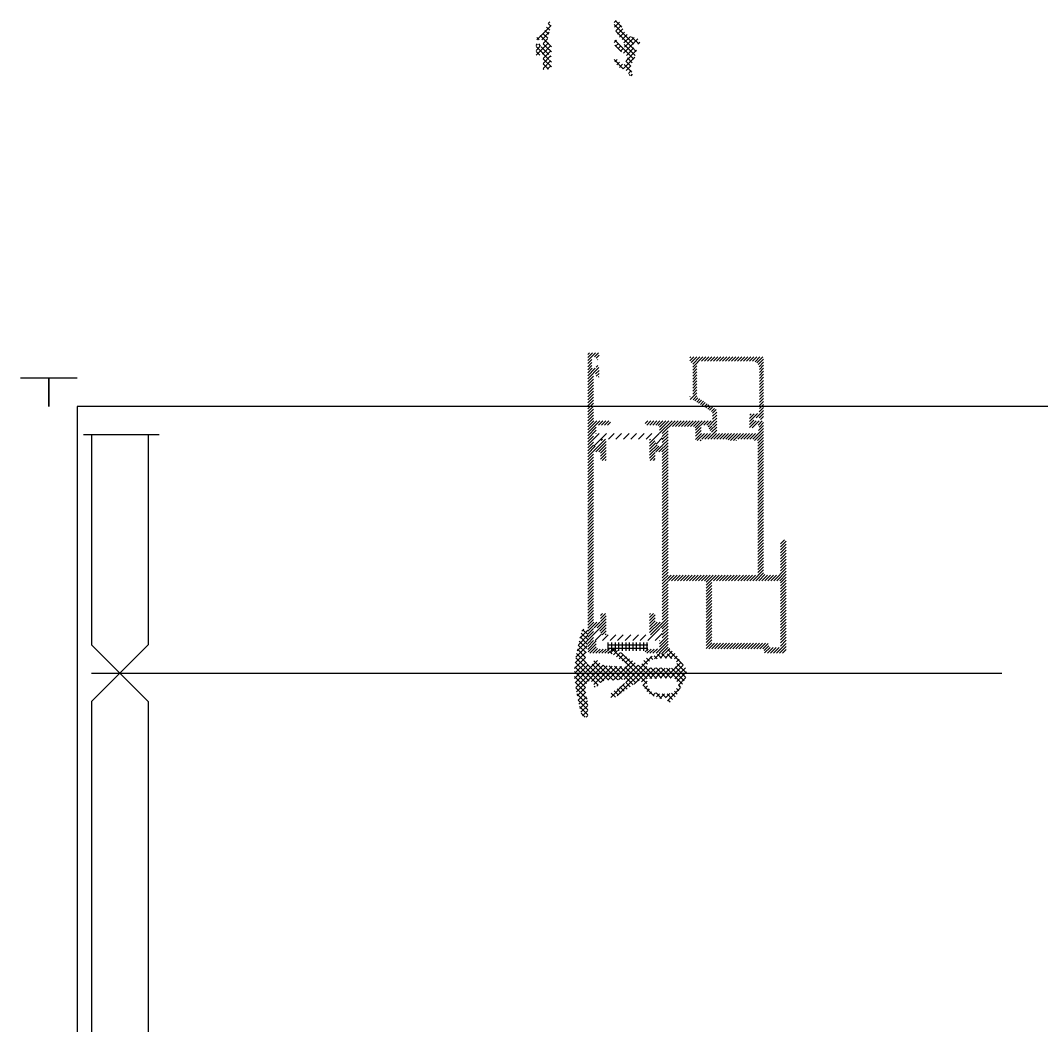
# Model space of a CAD drawing. Extents: x -0.04 to 2.29, y -0.5 to 2.03.
# Drawn here: x 0.83 to 1.19, y 0.9597 to 1.3142 of the extents above; entities that cross this region are included whole.
import ezdxf

# ---------------------------------------------------------------- set-up
doc = ezdxf.new("R2010")
doc.units = 0
doc.header["$LTSCALE"] = 0.1
for name, pattern in [('AUSGEZOGEN', [0]), ('USM-STRICHPUNKT', [0]), ('USM-STRPUKLEIN', [0])]:
    doc.linetypes.add(name, pattern=pattern)
doc.layers.get('0').update_dxf_attribs({"linetype": 'AUSGEZOGEN'})
for name, color, linetype in [('AUSSEN35', 2, 'AUSGEZOGEN'), ('AUSSEN50', 1, 'AUSGEZOGEN'), ('SCHRAFF', 4, 'AUSGEZOGEN'), ('USM-SP35', 2, 'USM-STRICHPUNKT'), ('USM-SPKLEIN25', 3, 'USM-STRPUKLEIN')]:
    doc.layers.add(name, color=color, linetype=linetype)

# ---------------------------------------------------------------- blocks, each defined once
blk = doc.blocks.new('*X')
at = {"color": 0}
for p, q in [((0.462, 0.7505), (0.4655, 0.754)), ((0.462, 0.75156), (0.46444, 0.754)), ((0.462, 0.75262), (0.46338, 0.754)), ((0.46456, 0.752), (0.46656, 0.754)), ((0.46562, 0.752), (0.46762, 0.754)), ((0.46668, 0.752), (0.46868, 0.754)), ((0.46774, 0.752), (0.46974, 0.754)), ((0.4688, 0.752), (0.4708, 0.754)), ((0.46986, 0.752), (0.47186, 0.754)), ((0.47093, 0.752), (0.47293, 0.754)), ((0.47199, 0.752), (0.47399, 0.754)), ((0.47305, 0.752), (0.47505, 0.754)), ((0.47411, 0.752), (0.47611, 0.754)), ((0.47517, 0.752), (0.47717, 0.754)), ((0.47623, 0.752), (0.47823, 0.754)), ((0.47729, 0.752), (0.47929, 0.754)), ((0.47835, 0.752), (0.48035, 0.754)), ((0.47941, 0.752), (0.48141, 0.754)), ((0.48047, 0.752), (0.48247, 0.754)), ((0.48153, 0.752), (0.48353, 0.754)), ((0.48259, 0.752), (0.48459, 0.754)), ((0.48365, 0.752), (0.48565, 0.754)), ((0.48471, 0.752), (0.48671, 0.754)), ((0.48577, 0.752), (0.48777, 0.754)), ((0.48683, 0.752), (0.48883, 0.754)), ((0.4876, 0.74958), (0.49202, 0.754)), ((0.4876, 0.75064), (0.49096, 0.754)), ((0.4876, 0.7517), (0.4899, 0.754)), ((0.49108, 0.752), (0.49308, 0.754)), ((0.49214, 0.752), (0.49414, 0.754)), ((0.4932, 0.752), (0.4952, 0.754)), ((0.49426, 0.752), (0.49626, 0.754)), ((0.49532, 0.752), (0.49732, 0.754)), ((0.49638, 0.752), (0.49838, 0.754)), ((0.49744, 0.752), (0.49944, 0.754)), ((0.4985, 0.752), (0.5005, 0.754)), ((0.49956, 0.752), (0.50148, 0.75392)), ((0.50062, 0.752), (0.50197, 0.75334)), ((0.462, 0.74944), (0.464, 0.75144)), ((0.462, 0.74838), (0.464, 0.75038)), ((0.462, 0.74732), (0.464, 0.74932)), ((0.4876, 0.74852), (0.4896, 0.75052)), ((0.4876, 0.74746), (0.4896, 0.74946)), ((0.46211, 0.74637), (0.464, 0.74826)), ((0.46296, 0.74616), (0.46461, 0.74781)), ((0.4636, 0.74574), (0.46546, 0.7476)), ((0.4636, 0.74467), (0.4656, 0.74667)), ((0.4636, 0.74361), (0.4656, 0.74561)), ((0.4876, 0.7464), (0.4896, 0.7484)), ((0.4876, 0.74534), (0.4896, 0.74734)), ((0.4876, 0.74428), (0.48977, 0.74645)), ((0.4876, 0.74322), (0.4904, 0.74602)), ((0.4876, 0.74216), (0.49144, 0.746)), ((0.4905, 0.744), (0.4925, 0.746)), ((0.49156, 0.744), (0.49356, 0.746)), ((0.49262, 0.744), (0.49462, 0.746)), ((0.49368, 0.744), (0.49568, 0.746)), ((0.49474, 0.744), (0.49674, 0.746)), ((0.49581, 0.744), (0.49781, 0.746)), ((0.49687, 0.744), (0.49887, 0.746)), ((0.49793, 0.744), (0.49993, 0.746)), ((0.49899, 0.744), (0.50099, 0.746)), ((0.50005, 0.744), (0.50205, 0.746)), ((0.50111, 0.744), (0.50311, 0.746)), ((0.50217, 0.744), (0.50417, 0.746)), ((0.50323, 0.744), (0.50523, 0.746)), ((0.50429, 0.744), (0.50629, 0.746)), ((0.50535, 0.744), (0.50735, 0.746)), ((0.50641, 0.744), (0.50841, 0.746)), ((0.50747, 0.744), (0.50947, 0.746)), ((0.50853, 0.744), (0.51053, 0.746)), ((0.50959, 0.744), (0.51159, 0.746)), ((0.51065, 0.744), (0.51265, 0.746)), ((0.51172, 0.744), (0.51372, 0.746)), ((0.51278, 0.744), (0.51478, 0.746)), ((0.51384, 0.744), (0.51584, 0.746)), ((0.5149, 0.744), (0.5169, 0.746)), ((0.51596, 0.744), (0.51796, 0.746)), ((0.51702, 0.744), (0.51902, 0.746)), ((0.51808, 0.744), (0.52008, 0.746)), ((0.51914, 0.744), (0.52114, 0.746)), ((0.5202, 0.744), (0.5222, 0.746)), ((0.52126, 0.744), (0.52326, 0.746)), ((0.52232, 0.744), (0.52432, 0.746)), ((0.52338, 0.744), (0.52538, 0.746)), ((0.52444, 0.744), (0.52644, 0.746)), ((0.5255, 0.744), (0.5275, 0.746)), ((0.52656, 0.744), (0.52856, 0.746)), ((0.52763, 0.744), (0.52963, 0.746)), ((0.52869, 0.744), (0.53069, 0.746)), ((0.52975, 0.744), (0.53175, 0.746)), ((0.53081, 0.744), (0.53281, 0.746)), ((0.53187, 0.744), (0.53387, 0.746)), ((0.53293, 0.744), (0.53493, 0.746)), ((0.53399, 0.744), (0.53599, 0.746)), ((0.53505, 0.744), (0.53705, 0.746)), ((0.53611, 0.744), (0.53811, 0.746)), ((0.537, 0.74383), (0.53917, 0.746)), ((0.537, 0.74277), (0.54023, 0.746)), ((0.5375, 0.74221), (0.54129, 0.746)), ((0.54052, 0.74417), (0.54235, 0.746)), ((0.5418, 0.74438), (0.54341, 0.746)), ((0.5425, 0.74403), (0.544, 0.74553)), ((0.5445, 0.74496), (0.54554, 0.746)), ((0.545, 0.74334), (0.54766, 0.746)), ((0.545, 0.7444), (0.5466, 0.746)), ((0.54716, 0.74444), (0.54872, 0.746)), ((0.54828, 0.7445), (0.54978, 0.746)), ((0.54934, 0.7445), (0.55084, 0.746)), ((0.5504, 0.7445), (0.5519, 0.746)), ((0.55146, 0.7445), (0.55296, 0.746)), ((0.55252, 0.7445), (0.55402, 0.746)), ((0.55358, 0.7445), (0.55508, 0.746)), ((0.55464, 0.7445), (0.55614, 0.746)), ((0.5557, 0.7445), (0.5572, 0.746)), ((0.55676, 0.7445), (0.55826, 0.746)), ((0.55782, 0.7445), (0.55932, 0.746)), ((0.55888, 0.7445), (0.56038, 0.746)), ((0.55995, 0.7445), (0.56145, 0.746)), ((0.56101, 0.7445), (0.56251, 0.746)), ((0.56207, 0.7445), (0.56357, 0.746)), ((0.56306, 0.74444), (0.56463, 0.746)), ((0.56381, 0.74413), (0.56569, 0.746)), ((0.56439, 0.74364), (0.5665, 0.74575)), ((0.4636, 0.74255), (0.4656, 0.74455)), ((0.4636, 0.74149), (0.4656, 0.74349)), ((0.4636, 0.74043), (0.4656, 0.74243)), ((0.4876, 0.7411), (0.4896, 0.7431)), ((0.4876, 0.74004), (0.4896, 0.74204)), ((0.5375, 0.74115), (0.5395, 0.74315)), ((0.5375, 0.74009), (0.5395, 0.74209)), ((0.5415, 0.74196), (0.5425, 0.74296)), ((0.5416, 0.741), (0.5431, 0.7425)), ((0.5425, 0.74296), (0.544, 0.74446)), ((0.54266, 0.741), (0.54416, 0.7425)), ((0.5431, 0.7425), (0.544, 0.7434)), ((0.54372, 0.741), (0.54656, 0.74384)), ((0.54478, 0.741), (0.5465, 0.74272)), ((0.5648, 0.74299), (0.5665, 0.74469)), ((0.565, 0.74213), (0.5665, 0.74363)), ((0.565, 0.74107), (0.5665, 0.74257)), ((0.4636, 0.73937), (0.4656, 0.74137)), ((0.4636, 0.73831), (0.4656, 0.74031)), ((0.4636, 0.73725), (0.4656, 0.73925)), ((0.4636, 0.73619), (0.4656, 0.73819)), ((0.4876, 0.73898), (0.4896, 0.74098)), ((0.4876, 0.73792), (0.4896, 0.73992)), ((0.4876, 0.73686), (0.4896, 0.73886)), ((0.5375, 0.73903), (0.5395, 0.74103)), ((0.5375, 0.73796), (0.5395, 0.73996)), ((0.5375, 0.7369), (0.5395, 0.7389)), ((0.54594, 0.7411), (0.5464, 0.74156)), ((0.565, 0.74001), (0.5665, 0.74151)), ((0.565, 0.73895), (0.5665, 0.74045)), ((0.565, 0.73789), (0.5665, 0.73939)), ((0.565, 0.73683), (0.5665, 0.73833)), ((0.4636, 0.73513), (0.4656, 0.73713)), ((0.4636, 0.73407), (0.4656, 0.73607)), ((0.4636, 0.73301), (0.4656, 0.73501)), ((0.4876, 0.73579), (0.4896, 0.73779)), ((0.4876, 0.73473), (0.4896, 0.73673)), ((0.4876, 0.73367), (0.4896, 0.73567)), ((0.4876, 0.73261), (0.4896, 0.73461)), ((0.537, 0.73534), (0.5395, 0.73784)), ((0.537, 0.73428), (0.5395, 0.73678)), ((0.537, 0.7364), (0.5371, 0.7365)), ((0.53728, 0.7335), (0.5395, 0.73572)), ((0.5375, 0.73266), (0.5395, 0.73466)), ((0.565, 0.73577), (0.5665, 0.73727)), ((0.565, 0.73471), (0.5665, 0.73621)), ((0.565, 0.73364), (0.5665, 0.73514)), ((0.4636, 0.73195), (0.4656, 0.73395)), ((0.4636, 0.73089), (0.4656, 0.73289)), ((0.4636, 0.72983), (0.4656, 0.73183)), ((0.4876, 0.73155), (0.4896, 0.73355)), ((0.4876, 0.73049), (0.4896, 0.73249)), ((0.4876, 0.72943), (0.4896, 0.73143)), ((0.5375, 0.7316), (0.5395, 0.7336)), ((0.5375, 0.73054), (0.5395, 0.73254)), ((0.5375, 0.72948), (0.5395, 0.73148)), ((0.565, 0.73258), (0.5665, 0.73408)), ((0.565, 0.73152), (0.5665, 0.73302)), ((0.565, 0.73046), (0.5665, 0.73196)), ((0.565, 0.7294), (0.5665, 0.7309)), ((0.4636, 0.72877), (0.4656, 0.73077)), ((0.4636, 0.7277), (0.4656, 0.7297)), ((0.4636, 0.72664), (0.4656, 0.72864)), ((0.46372, 0.7257), (0.46572, 0.7277)), ((0.46478, 0.7257), (0.46678, 0.7277)), ((0.46584, 0.7257), (0.46784, 0.7277)), ((0.4669, 0.7257), (0.4689, 0.7277)), ((0.46796, 0.7257), (0.46996, 0.7277)), ((0.46902, 0.7257), (0.47102, 0.7277)), ((0.47008, 0.7257), (0.47208, 0.7277)), ((0.47114, 0.7257), (0.47314, 0.7277)), ((0.4722, 0.7257), (0.4742, 0.7277)), ((0.47326, 0.7257), (0.47526, 0.7277)), ((0.47432, 0.7257), (0.47632, 0.7277)), ((0.47538, 0.7257), (0.47738, 0.7277)), ((0.47644, 0.7257), (0.47844, 0.7277)), ((0.47751, 0.7257), (0.47951, 0.7277)), ((0.47857, 0.7257), (0.48057, 0.7277)), ((0.47963, 0.7257), (0.48163, 0.7277)), ((0.48069, 0.7257), (0.48269, 0.7277)), ((0.48175, 0.7257), (0.48375, 0.7277)), ((0.48281, 0.7257), (0.48481, 0.7277)), ((0.48387, 0.7257), (0.48587, 0.7277)), ((0.48493, 0.7257), (0.48693, 0.7277)), ((0.48599, 0.7257), (0.4896, 0.72931)), ((0.48705, 0.7257), (0.4896, 0.72825)), ((0.4876, 0.72837), (0.4896, 0.73037)), ((0.5375, 0.72842), (0.5395, 0.73042)), ((0.5375, 0.72736), (0.5395, 0.72936)), ((0.5375, 0.7263), (0.5395, 0.7283)), ((0.5375, 0.72524), (0.5395, 0.72724)), ((0.5395, 0.7283), (0.5407, 0.7295)), ((0.53994, 0.72767), (0.54176, 0.7295)), ((0.54054, 0.72722), (0.54282, 0.7295)), ((0.54115, 0.72676), (0.5421, 0.72771)), ((0.54238, 0.728), (0.54388, 0.7295)), ((0.5425, 0.72705), (0.54345, 0.728)), ((0.5425, 0.72599), (0.544, 0.72749)), ((0.54345, 0.728), (0.54495, 0.7295)), ((0.54451, 0.728), (0.54601, 0.7295)), ((0.54557, 0.728), (0.54707, 0.7295)), ((0.54663, 0.728), (0.54795, 0.72932)), ((0.54727, 0.72758), (0.54837, 0.72868)), ((0.54768, 0.72694), (0.54878, 0.72803)), ((0.5481, 0.72629), (0.5492, 0.72739)), ((0.565, 0.72834), (0.5665, 0.72984)), ((0.565, 0.72728), (0.5665, 0.72878)), ((0.565, 0.72622), (0.5665, 0.72772)), ((0.4876, 0.72519), (0.4896, 0.72719)), ((0.4876, 0.72413), (0.4896, 0.72613)), ((0.4876, 0.72307), (0.4896, 0.72507)), ((0.4876, 0.72201), (0.4896, 0.72401)), ((0.537, 0.72262), (0.5395, 0.72512)), ((0.537, 0.72368), (0.53732, 0.724)), ((0.53745, 0.722), (0.5395, 0.72405)), ((0.5375, 0.72418), (0.5395, 0.72618)), ((0.53851, 0.722), (0.54051, 0.724)), ((0.53957, 0.722), (0.54157, 0.724)), ((0.54063, 0.722), (0.544, 0.72537)), ((0.54153, 0.72185), (0.544, 0.72431)), ((0.54195, 0.7265), (0.54236, 0.72692)), ((0.5425, 0.72493), (0.544, 0.72643)), ((0.54851, 0.72564), (0.54961, 0.72674)), ((0.54893, 0.725), (0.55003, 0.7261)), ((0.54934, 0.72435), (0.55044, 0.72545)), ((0.54976, 0.72371), (0.55086, 0.7248)), ((0.55017, 0.72306), (0.55127, 0.72416)), ((0.56296, 0.721), (0.5665, 0.72454)), ((0.565, 0.72516), (0.5665, 0.72666)), ((0.565, 0.7241), (0.5665, 0.7256)), ((0.4876, 0.72095), (0.4896, 0.72295)), ((0.4876, 0.71988), (0.4896, 0.72188)), ((0.4876, 0.71882), (0.4896, 0.72082)), ((0.54197, 0.72123), (0.544, 0.72325)), ((0.542, 0.72019), (0.544, 0.72219)), ((0.542, 0.71913), (0.544, 0.72113)), ((0.542, 0.71807), (0.544, 0.72007)), ((0.55059, 0.72242), (0.55169, 0.72351)), ((0.551, 0.72177), (0.5521, 0.72287)), ((0.55142, 0.72113), (0.55279, 0.7225)), ((0.5515, 0.72014), (0.55386, 0.7225)), ((0.55242, 0.72), (0.5525, 0.72008)), ((0.55342, 0.721), (0.55492, 0.7225)), ((0.55448, 0.721), (0.55598, 0.7225)), ((0.55554, 0.721), (0.55704, 0.7225)), ((0.5566, 0.721), (0.5581, 0.7225)), ((0.55766, 0.721), (0.55916, 0.7225)), ((0.55872, 0.721), (0.56022, 0.7225)), ((0.55978, 0.721), (0.56128, 0.7225)), ((0.56084, 0.721), (0.56234, 0.7225)), ((0.5619, 0.721), (0.5634, 0.7225)), ((0.56402, 0.721), (0.5665, 0.72348)), ((0.5645, 0.72042), (0.5665, 0.72242)), ((0.56514, 0.72), (0.5665, 0.72136)), ((0.5662, 0.72), (0.5665, 0.7203)), ((0.44523, 0.71216), (0.44969, 0.71662)), ((0.45076, 0.71597), (0.44996, 0.71676)), ((0.4508, 0.71597), (0.45334, 0.7185)), ((0.45677, 0.71172), (0.45112, 0.71738)), ((0.45202, 0.71542), (0.45542, 0.71882)), ((0.45673, 0.71353), (0.45228, 0.71799)), ((0.45302, 0.71465), (0.45683, 0.71846)), ((0.45322, 0.71131), (0.45884, 0.71693)), ((0.45326, 0.71312), (0.45784, 0.7177)), ((0.45718, 0.71485), (0.45348, 0.71855)), ((0.45835, 0.71545), (0.45495, 0.71885)), ((0.46317, 0.71239), (0.45797, 0.71759)), ((0.4876, 0.71776), (0.4896, 0.71976)), ((0.4876, 0.7167), (0.4896, 0.7187)), ((0.4876, 0.71564), (0.4896, 0.71764)), ((0.4876, 0.71458), (0.4896, 0.71658)), ((0.542, 0.71701), (0.544, 0.71901)), ((0.542, 0.71595), (0.544, 0.71795)), ((0.542, 0.71489), (0.544, 0.71689)), ((0.4456, 0.71229), (0.44486, 0.71303)), ((0.4477, 0.71195), (0.44572, 0.71393)), ((0.44624, 0.7114), (0.44778, 0.71295)), ((0.44791, 0.71351), (0.44661, 0.71481)), ((0.44862, 0.71457), (0.44761, 0.71558)), ((0.4496, 0.71535), (0.4488, 0.71615)), ((0.45318, 0.7095), (0.45674, 0.71307)), ((0.45681, 0.70991), (0.45327, 0.71346)), ((0.459, 0.71532), (0.45987, 0.71619)), ((0.46, 0.71455), (0.46099, 0.71555)), ((0.46178, 0.71202), (0.46015, 0.71365)), ((0.46025, 0.71304), (0.46192, 0.71471)), ((0.4603, 0.71132), (0.46278, 0.71381)), ((0.46315, 0.7124), (0.46366, 0.71292)), ((0.4865, 0.7103), (0.4896, 0.7134)), ((0.4876, 0.71352), (0.4896, 0.71552)), ((0.4876, 0.71246), (0.4896, 0.71446)), ((0.5395, 0.71027), (0.544, 0.71477)), ((0.53959, 0.7093), (0.544, 0.71371)), ((0.542, 0.71383), (0.544, 0.71583)), ((0.44604, 0.70944), (0.44768, 0.71107)), ((0.44805, 0.70807), (0.4461, 0.71002)), ((0.44767, 0.71022), (0.44626, 0.71163)), ((0.44661, 0.70824), (0.44772, 0.70935)), ((0.45309, 0.70589), (0.45682, 0.70961)), ((0.45314, 0.70769), (0.45678, 0.71134)), ((0.4569, 0.70629), (0.45319, 0.71)), ((0.45686, 0.7081), (0.45323, 0.71173)), ((0.46001, 0.7075), (0.46202, 0.70951)), ((0.46022, 0.70948), (0.46186, 0.71112)), ((0.46197, 0.71006), (0.46029, 0.71174)), ((0.46165, 0.70861), (0.46031, 0.70995)), ((0.462, 0.70807), (0.46623, 0.7123)), ((0.462, 0.70913), (0.46517, 0.7123)), ((0.462, 0.71019), (0.46411, 0.7123)), ((0.462, 0.71126), (0.46304, 0.7123)), ((0.46426, 0.70927), (0.46729, 0.7123)), ((0.46535, 0.7093), (0.46835, 0.7123)), ((0.46641, 0.7093), (0.4665, 0.70939)), ((0.4665, 0.7078), (0.469, 0.7103)), ((0.46741, 0.7103), (0.46941, 0.7123)), ((0.46847, 0.7103), (0.47047, 0.7123)), ((0.4685, 0.70609), (0.47471, 0.7123)), ((0.46888, 0.70753), (0.47076, 0.70941)), ((0.46927, 0.7058), (0.473, 0.70953)), ((0.46953, 0.7103), (0.47153, 0.7123)), ((0.47059, 0.7103), (0.47259, 0.7123)), ((0.471, 0.70965), (0.47365, 0.7123)), ((0.47377, 0.7103), (0.47577, 0.7123)), ((0.47483, 0.7103), (0.47683, 0.7123)), ((0.47589, 0.7103), (0.47789, 0.7123)), ((0.47695, 0.7103), (0.47895, 0.7123)), ((0.47802, 0.7103), (0.48002, 0.7123)), ((0.47908, 0.7103), (0.48108, 0.7123)), ((0.48014, 0.7103), (0.48214, 0.7123)), ((0.4812, 0.7103), (0.4832, 0.7123)), ((0.48226, 0.7103), (0.48426, 0.7123)), ((0.48332, 0.7103), (0.48532, 0.7123)), ((0.48438, 0.7103), (0.48638, 0.7123)), ((0.48544, 0.7103), (0.48744, 0.7123)), ((0.48756, 0.7103), (0.4896, 0.71234)), ((0.48862, 0.7103), (0.49062, 0.7123)), ((0.48968, 0.7103), (0.49168, 0.7123)), ((0.49074, 0.7103), (0.49274, 0.7123)), ((0.4918, 0.7103), (0.4938, 0.7123)), ((0.49286, 0.7103), (0.49486, 0.7123)), ((0.49393, 0.7103), (0.49593, 0.7123)), ((0.49499, 0.7103), (0.49699, 0.7123)), ((0.49605, 0.7103), (0.49805, 0.7123)), ((0.49711, 0.7103), (0.49911, 0.7123)), ((0.49817, 0.7103), (0.50017, 0.7123)), ((0.49923, 0.7103), (0.50123, 0.7123)), ((0.50029, 0.7103), (0.50229, 0.7123)), ((0.50135, 0.7103), (0.50335, 0.7123)), ((0.50241, 0.7103), (0.50441, 0.7123)), ((0.50347, 0.7103), (0.50547, 0.7123)), ((0.50453, 0.7103), (0.50653, 0.7123)), ((0.50559, 0.7103), (0.50759, 0.7123)), ((0.50665, 0.7103), (0.50865, 0.7123)), ((0.50771, 0.7103), (0.50971, 0.7123)), ((0.50877, 0.7103), (0.51077, 0.7123)), ((0.50984, 0.7103), (0.51184, 0.7123)), ((0.5109, 0.7103), (0.5129, 0.7123)), ((0.51196, 0.7103), (0.51396, 0.7123)), ((0.51302, 0.7103), (0.51502, 0.7123)), ((0.51408, 0.7103), (0.51608, 0.7123)), ((0.51514, 0.7103), (0.51714, 0.7123)), ((0.5162, 0.7103), (0.5182, 0.7123)), ((0.51726, 0.7103), (0.51926, 0.7123)), ((0.51832, 0.7103), (0.52032, 0.7123)), ((0.51938, 0.7103), (0.52138, 0.7123)), ((0.52044, 0.7103), (0.52244, 0.7123)), ((0.5215, 0.7103), (0.5235, 0.7123)), ((0.52256, 0.7103), (0.52456, 0.7123)), ((0.52362, 0.7103), (0.52562, 0.7123)), ((0.52468, 0.7103), (0.52668, 0.7123)), ((0.52575, 0.7103), (0.52775, 0.7123)), ((0.52681, 0.7103), (0.52881, 0.7123)), ((0.52787, 0.7103), (0.52987, 0.7123)), ((0.52893, 0.7103), (0.53093, 0.7123)), ((0.52999, 0.7103), (0.53199, 0.7123)), ((0.53105, 0.7103), (0.53305, 0.7123)), ((0.53211, 0.7103), (0.53411, 0.7123)), ((0.533, 0.71013), (0.53517, 0.7123)), ((0.533, 0.70907), (0.53623, 0.7123)), ((0.533, 0.70801), (0.535, 0.71001)), ((0.53506, 0.71007), (0.53529, 0.7103)), ((0.53529, 0.7103), (0.53729, 0.7123)), ((0.5359, 0.70826), (0.53794, 0.7103)), ((0.53635, 0.7103), (0.53835, 0.7123)), ((0.53741, 0.7103), (0.53941, 0.7123)), ((0.5375, 0.70721), (0.5395, 0.70921)), ((0.53847, 0.7103), (0.54047, 0.7123)), ((0.54066, 0.7093), (0.544, 0.71264)), ((0.5417, 0.70928), (0.544, 0.71158)), ((0.54233, 0.70886), (0.544, 0.71052)), ((0.5425, 0.70796), (0.544, 0.70946)), ((0.44603, 0.70832), (0.44601, 0.70835)), ((0.4509, 0.70346), (0.44692, 0.70743)), ((0.44709, 0.70695), (0.44808, 0.70795)), ((0.4477, 0.70579), (0.44838, 0.70648)), ((0.44857, 0.7049), (0.44947, 0.70579)), ((0.45115, 0.70041), (0.4569, 0.70615)), ((0.45174, 0.69746), (0.46102, 0.70674)), ((0.45198, 0.703), (0.45686, 0.70788)), ((0.45785, 0.70181), (0.45311, 0.70655)), ((0.4583, 0.70312), (0.45315, 0.70827)), ((0.46023, 0.70472), (0.45921, 0.70575)), ((0.46075, 0.70598), (0.45976, 0.70697)), ((0.46112, 0.70737), (0.46003, 0.70846)), ((0.462, 0.70701), (0.46353, 0.70854)), ((0.462, 0.70595), (0.4635, 0.70745)), ((0.462, 0.70489), (0.4635, 0.70639)), ((0.4665, 0.70515), (0.4685, 0.70715)), ((0.4685, 0.70715), (0.46888, 0.70753)), ((0.47033, 0.7058), (0.473, 0.70847)), ((0.47139, 0.7058), (0.47339, 0.7078)), ((0.47245, 0.7058), (0.47445, 0.7078)), ((0.47352, 0.7058), (0.47552, 0.7078)), ((0.47458, 0.7058), (0.476, 0.70722)), ((0.47564, 0.7058), (0.476, 0.70616)), ((0.53, 0.70713), (0.53067, 0.7078)), ((0.53, 0.70607), (0.53173, 0.7078)), ((0.53079, 0.7058), (0.53279, 0.7078)), ((0.53185, 0.7058), (0.53506, 0.70901)), ((0.53291, 0.7058), (0.53557, 0.70846)), ((0.53397, 0.7058), (0.53623, 0.70806)), ((0.53503, 0.7058), (0.5369, 0.70766)), ((0.53609, 0.7058), (0.5375, 0.70721)), ((0.53716, 0.7058), (0.5375, 0.70614)), ((0.5375, 0.70455), (0.5395, 0.70655)), ((0.5425, 0.7069), (0.544, 0.7084)), ((0.5425, 0.70584), (0.544, 0.70734)), ((0.5425, 0.70478), (0.544, 0.70628)), ((0.44694, 0.69443), (0.45738, 0.70487)), ((0.44961, 0.70416), (0.45046, 0.70502)), ((0.45074, 0.70353), (0.45214, 0.70493)), ((0.46379, 0.69233), (0.45132, 0.7048)), ((0.45727, 0.69708), (0.45228, 0.70208)), ((0.46211, 0.69578), (0.45296, 0.70493)), ((0.45944, 0.70375), (0.45811, 0.70509)), ((0.46247, 0.7043), (0.4635, 0.70533)), ((0.46283, 0.705), (0.46583, 0.705)), ((0.46283, 0.70375), (0.46583, 0.70375)), ((0.46283, 0.7025), (0.46583, 0.7025)), ((0.46375, 0.69115), (0.46375, 0.70515)), ((0.465, 0.69115), (0.465, 0.70515)), ((0.4665, 0.7025), (0.4685, 0.7045)), ((0.5375, 0.7019), (0.5395, 0.7039)), ((0.54308, 0.7043), (0.544, 0.70522)), ((0.67689, 0.70164), (0.67758, 0.70233)), ((0.45164, 0.69741), (0.45011, 0.69893)), ((0.45742, 0.6934), (0.45085, 0.69997)), ((0.45732, 0.69526), (0.45158, 0.70101)), ((0.45256, 0.69298), (0.45932, 0.69974)), ((0.45266, 0.69484), (0.45859, 0.70077)), ((0.45276, 0.69671), (0.45785, 0.7018)), ((0.45857, 0.69722), (0.46005, 0.6987)), ((0.46283, 0.70125), (0.46583, 0.70125)), ((0.46283, 0.7), (0.46583, 0.7)), ((0.46283, 0.69875), (0.46583, 0.69875)), ((0.4665, 0.69985), (0.4685, 0.70185)), ((0.4665, 0.69719), (0.4685, 0.69919)), ((0.5375, 0.69925), (0.5395, 0.70125)), ((0.5375, 0.6966), (0.5395, 0.6986)), ((0.66567, 0.69926), (0.66625, 0.69984)), ((0.66616, 0.69856), (0.66572, 0.699)), ((0.66652, 0.69834), (0.66751, 0.69933)), ((0.66962, 0.69687), (0.66699, 0.69949)), ((0.6675, 0.69755), (0.66916, 0.69922)), ((0.66818, 0.69646), (0.67227, 0.70055)), ((0.67082, 0.69743), (0.66906, 0.69919)), ((0.67203, 0.69799), (0.67029, 0.69972)), ((0.67098, 0.6975), (0.6747, 0.70122)), ((0.6762, 0.69558), (0.6715, 0.70029)), ((0.67671, 0.69684), (0.67285, 0.70071)), ((0.67287, 0.69762), (0.67552, 0.70027)), ((0.67368, 0.69666), (0.67873, 0.70171)), ((0.6749, 0.70042), (0.67423, 0.70109)), ((0.68138, 0.69394), (0.67506, 0.70027)), ((0.67579, 0.69701), (0.67917, 0.70038)), ((0.68382, 0.69327), (0.67682, 0.70027)), ((0.67942, 0.69944), (0.67689, 0.70197)), ((0.67729, 0.69674), (0.67957, 0.69902)), ((0.44639, 0.6921), (0.45129, 0.69701)), ((0.44942, 0.69433), (0.44792, 0.69582)), ((0.45015, 0.69537), (0.44865, 0.69686)), ((0.45087, 0.69641), (0.44938, 0.6979)), ((0.45248, 0.69113), (0.45728, 0.69593)), ((0.45752, 0.69153), (0.45274, 0.69631)), ((0.45929, 0.69617), (0.46078, 0.69766)), ((0.46002, 0.69513), (0.46151, 0.69663)), ((0.46074, 0.69409), (0.46224, 0.69559)), ((0.46283, 0.6975), (0.46583, 0.6975)), ((0.46283, 0.69625), (0.46583, 0.69625)), ((0.46283, 0.695), (0.46583, 0.695)), ((0.4665, 0.69454), (0.4685, 0.69654)), ((0.5375, 0.69395), (0.5395, 0.69595)), ((0.67145, 0.69327), (0.66817, 0.69655)), ((0.66865, 0.69516), (0.66975, 0.69626)), ((0.66955, 0.69429), (0.67042, 0.69517)), ((0.67643, 0.69359), (0.67412, 0.6959)), ((0.67433, 0.69555), (0.67541, 0.69662)), ((0.67516, 0.6946), (0.67618, 0.69562)), ((0.67824, 0.69354), (0.67622, 0.69556)), ((0.67845, 0.69613), (0.68026, 0.69794)), ((0.67934, 0.69525), (0.68111, 0.69702)), ((0.68038, 0.69452), (0.6822, 0.69634)), ((0.68152, 0.69389), (0.68343, 0.6958)), ((0.6851, 0.69376), (0.68278, 0.69608)), ((0.68284, 0.69345), (0.68462, 0.69522)), ((0.44797, 0.69224), (0.44647, 0.69374)), ((0.44869, 0.69328), (0.44719, 0.69479)), ((0.451, 0.68611), (0.45746, 0.69257)), ((0.45165, 0.68853), (0.45737, 0.69425)), ((0.45816, 0.68559), (0.45248, 0.69127)), ((0.45932, 0.68619), (0.45256, 0.69295)), ((0.45778, 0.6895), (0.45265, 0.69463)), ((0.46147, 0.69305), (0.46297, 0.69455)), ((0.4625, 0.69186), (0.46185, 0.6925)), ((0.462, 0.6911), (0.4629, 0.692)), ((0.462, 0.69004), (0.4635, 0.69154)), ((0.4622, 0.69201), (0.46369, 0.6935)), ((0.46283, 0.69375), (0.46583, 0.69375)), ((0.46283, 0.6925), (0.46583, 0.6925)), ((0.46283, 0.69125), (0.46583, 0.69125)), ((0.4665, 0.69189), (0.4685, 0.69389)), ((0.4665, 0.68924), (0.4685, 0.69124)), ((0.5375, 0.6913), (0.5395, 0.6933)), ((0.5425, 0.69099), (0.54351, 0.692)), ((0.5425, 0.68993), (0.544, 0.69143)), ((0.6706, 0.69358), (0.67144, 0.69442)), ((0.67612, 0.6938), (0.67712, 0.6948)), ((0.67738, 0.69329), (0.67821, 0.69412)), ((0.68443, 0.69327), (0.6852, 0.69404)), ((0.44843, 0.68001), (0.45782, 0.6894)), ((0.44994, 0.67975), (0.45851, 0.68832)), ((0.45035, 0.68724), (0.45074, 0.68762)), ((0.45884, 0.67961), (0.45079, 0.68766)), ((0.46041, 0.6798), (0.45166, 0.68855)), ((0.45203, 0.68538), (0.45752, 0.69086)), ((0.45814, 0.68383), (0.45228, 0.68969)), ((0.462, 0.68898), (0.4635, 0.69048)), ((0.462, 0.68792), (0.4635, 0.68942)), ((0.462, 0.68686), (0.4635, 0.68836)), ((0.4665, 0.68659), (0.46876, 0.68885)), ((0.4685, 0.68912), (0.46988, 0.6905)), ((0.4685, 0.69018), (0.46882, 0.6905)), ((0.46856, 0.686), (0.47042, 0.68785)), ((0.46909, 0.68865), (0.47094, 0.6905)), ((0.46975, 0.68825), (0.472, 0.6905)), ((0.47042, 0.68785), (0.47306, 0.6905)), ((0.47093, 0.6873), (0.47413, 0.6905)), ((0.471, 0.68631), (0.473, 0.68831)), ((0.47319, 0.6885), (0.47519, 0.6905)), ((0.47425, 0.6885), (0.476, 0.69025)), ((0.47531, 0.6885), (0.476, 0.68919)), ((0.53, 0.69016), (0.53034, 0.6905)), ((0.53, 0.6891), (0.5314, 0.6905)), ((0.53046, 0.6885), (0.53246, 0.6905)), ((0.53126, 0.684), (0.5375, 0.69024)), ((0.53152, 0.6885), (0.53352, 0.6905)), ((0.53258, 0.6885), (0.53458, 0.6905)), ((0.533, 0.68786), (0.53564, 0.6905)), ((0.533, 0.6868), (0.5367, 0.6905)), ((0.53505, 0.6862), (0.5395, 0.69064)), ((0.53706, 0.68874), (0.5375, 0.68917)), ((0.53751, 0.686), (0.5395, 0.68799)), ((0.53975, 0.684), (0.544, 0.68825)), ((0.54248, 0.68779), (0.544, 0.68931)), ((0.5425, 0.68887), (0.544, 0.69037)), ((0.55884, 0.684), (0.56273, 0.68789)), ((0.5595, 0.68784), (0.55966, 0.688)), ((0.55972, 0.687), (0.56072, 0.688)), ((0.5605, 0.68672), (0.56178, 0.688)), ((0.56608, 0.687), (0.56708, 0.688)), ((0.5665, 0.68635), (0.568, 0.68785)), ((0.45043, 0.68625), (0.45003, 0.68664)), ((0.45152, 0.67956), (0.45944, 0.68748)), ((0.45725, 0.67942), (0.45215, 0.68453)), ((0.45312, 0.67939), (0.45792, 0.6842)), ((0.462, 0.6858), (0.46366, 0.68746)), ((0.46203, 0.68477), (0.46428, 0.68702)), ((0.46247, 0.68415), (0.46532, 0.687)), ((0.46338, 0.684), (0.46638, 0.687)), ((0.46444, 0.684), (0.4665, 0.68606)), ((0.4655, 0.684), (0.4675, 0.686)), ((0.46656, 0.684), (0.46856, 0.686)), ((0.46763, 0.684), (0.46963, 0.686)), ((0.46869, 0.684), (0.47069, 0.686)), ((0.46975, 0.684), (0.473, 0.68725)), ((0.47081, 0.684), (0.473, 0.68619)), ((0.47187, 0.684), (0.47387, 0.686)), ((0.47293, 0.684), (0.47493, 0.686)), ((0.47399, 0.684), (0.47599, 0.686)), ((0.47505, 0.684), (0.47705, 0.686)), ((0.47611, 0.684), (0.47811, 0.686)), ((0.47717, 0.684), (0.47917, 0.686)), ((0.47823, 0.684), (0.48023, 0.686)), ((0.47929, 0.684), (0.48129, 0.686)), ((0.48035, 0.684), (0.48235, 0.686)), ((0.48141, 0.684), (0.48341, 0.686)), ((0.48247, 0.684), (0.48447, 0.686)), ((0.48354, 0.684), (0.48554, 0.686)), ((0.4846, 0.684), (0.4866, 0.686)), ((0.48566, 0.684), (0.48766, 0.686)), ((0.48672, 0.684), (0.48872, 0.686)), ((0.48778, 0.684), (0.48978, 0.686)), ((0.48884, 0.684), (0.49084, 0.686)), ((0.4899, 0.684), (0.4919, 0.686)), ((0.49096, 0.684), (0.49296, 0.686)), ((0.49202, 0.684), (0.49402, 0.686)), ((0.49308, 0.684), (0.49508, 0.686)), ((0.49414, 0.684), (0.49614, 0.686)), ((0.4952, 0.684), (0.4972, 0.686)), ((0.49626, 0.684), (0.49826, 0.686)), ((0.49732, 0.684), (0.49932, 0.686)), ((0.49838, 0.684), (0.50038, 0.686)), ((0.49945, 0.684), (0.50145, 0.686)), ((0.50051, 0.684), (0.50251, 0.686)), ((0.50157, 0.684), (0.50357, 0.686)), ((0.50263, 0.684), (0.50463, 0.686)), ((0.50369, 0.684), (0.50569, 0.686)), ((0.50475, 0.684), (0.50675, 0.686)), ((0.50581, 0.684), (0.50781, 0.686)), ((0.50687, 0.684), (0.50887, 0.686)), ((0.50793, 0.684), (0.50993, 0.686)), ((0.50899, 0.684), (0.51099, 0.686)), ((0.51005, 0.684), (0.51205, 0.686)), ((0.51111, 0.684), (0.51311, 0.686)), ((0.51217, 0.684), (0.51417, 0.686)), ((0.51323, 0.684), (0.51523, 0.686)), ((0.51429, 0.684), (0.51629, 0.686)), ((0.51536, 0.684), (0.51736, 0.686)), ((0.51642, 0.684), (0.51842, 0.686)), ((0.51748, 0.684), (0.51948, 0.686)), ((0.51854, 0.684), (0.52054, 0.686)), ((0.5196, 0.684), (0.5216, 0.686)), ((0.52066, 0.684), (0.52266, 0.686)), ((0.52172, 0.684), (0.52372, 0.686)), ((0.52278, 0.684), (0.52478, 0.686)), ((0.52384, 0.684), (0.52584, 0.686)), ((0.5249, 0.684), (0.5269, 0.686)), ((0.52596, 0.684), (0.52796, 0.686)), ((0.52702, 0.684), (0.52902, 0.686)), ((0.52808, 0.684), (0.53008, 0.686)), ((0.52914, 0.684), (0.53114, 0.686)), ((0.5302, 0.684), (0.5322, 0.686)), ((0.53233, 0.684), (0.535, 0.68667)), ((0.53339, 0.684), (0.53539, 0.686)), ((0.53445, 0.684), (0.53645, 0.686)), ((0.53551, 0.684), (0.53751, 0.686)), ((0.53657, 0.684), (0.53857, 0.686)), ((0.53763, 0.684), (0.54063, 0.687)), ((0.53869, 0.684), (0.54171, 0.68702)), ((0.5395, 0.68693), (0.53957, 0.687)), ((0.54081, 0.684), (0.544, 0.68719)), ((0.54187, 0.684), (0.544, 0.68613)), ((0.54293, 0.684), (0.54493, 0.686)), ((0.54399, 0.684), (0.54599, 0.686)), ((0.54505, 0.684), (0.54705, 0.686)), ((0.54611, 0.684), (0.54811, 0.686)), ((0.54717, 0.684), (0.54917, 0.686)), ((0.54824, 0.684), (0.55024, 0.686)), ((0.5493, 0.684), (0.5513, 0.686)), ((0.55036, 0.684), (0.55236, 0.686)), ((0.55142, 0.684), (0.55342, 0.686)), ((0.55248, 0.684), (0.55448, 0.686)), ((0.55354, 0.684), (0.55554, 0.686)), ((0.5546, 0.684), (0.5566, 0.686)), ((0.55566, 0.684), (0.55766, 0.686)), ((0.55672, 0.684), (0.55872, 0.686)), ((0.55778, 0.684), (0.55978, 0.686)), ((0.5599, 0.684), (0.5625, 0.6866)), ((0.56096, 0.684), (0.5625, 0.68554)), ((0.56202, 0.684), (0.56352, 0.6855)), ((0.5629, 0.687), (0.56344, 0.68753)), ((0.56308, 0.684), (0.56458, 0.6855)), ((0.56415, 0.684), (0.56565, 0.6855)), ((0.56521, 0.684), (0.568, 0.68679)), ((0.5655, 0.68748), (0.56555, 0.68752)), ((0.56627, 0.684), (0.568, 0.68573)), ((0.56733, 0.684), (0.568, 0.68467)), ((0.44083, 0.6817), (0.43947, 0.68306)), ((0.43948, 0.68343), (0.44005, 0.684)), ((0.43991, 0.6821), (0.44182, 0.684)), ((0.44323, 0.68107), (0.4403, 0.684)), ((0.44118, 0.6816), (0.44358, 0.684)), ((0.44549, 0.68057), (0.44207, 0.684)), ((0.44257, 0.68122), (0.44522, 0.68387)), ((0.44769, 0.68015), (0.44384, 0.684)), ((0.44402, 0.6809), (0.44669, 0.68357)), ((0.44547, 0.68058), (0.44823, 0.68334)), ((0.44984, 0.67977), (0.44584, 0.68376)), ((0.44695, 0.68029), (0.4499, 0.68325)), ((0.45185, 0.67952), (0.448, 0.68337)), ((0.4538, 0.67934), (0.44989, 0.68325)), ((0.45559, 0.67931), (0.45139, 0.68352)), ((0.45481, 0.67931), (0.4589, 0.68341)), ((0.45663, 0.67937), (0.46053, 0.68326)), ((0.46191, 0.68007), (0.45834, 0.68363)), ((0.45861, 0.67958), (0.46246, 0.68343)), ((0.46339, 0.68035), (0.46048, 0.68326)), ((0.46063, 0.67983), (0.46465, 0.68385)), ((0.46486, 0.68065), (0.46213, 0.68339)), ((0.46281, 0.68024), (0.46656, 0.684)), ((0.46631, 0.68097), (0.46364, 0.68365)), ((0.46502, 0.68069), (0.46833, 0.684)), ((0.46776, 0.68129), (0.46512, 0.68392)), ((0.46913, 0.68169), (0.46682, 0.684)), ((0.46729, 0.68119), (0.47009, 0.68399)), ((0.47032, 0.68227), (0.46858, 0.684)), ((0.46975, 0.68188), (0.47045, 0.68258)), ((0.66798, 0.66975), (0.66918, 0.67095)), ((0.66993, 0.66827), (0.668, 0.6702)), ((0.66827, 0.66827), (0.67093, 0.67093)), ((0.6717, 0.66827), (0.6688, 0.67117)), ((0.67003, 0.66827), (0.67267, 0.6709)), ((0.67121, 0.67053), (0.67051, 0.67122)), ((0.67597, 0.66577), (0.67145, 0.67028)), ((0.6718, 0.66827), (0.67452, 0.67098)), ((0.67276, 0.67075), (0.67237, 0.67113)), ((0.67289, 0.66582), (0.67724, 0.67017)), ((0.67589, 0.66762), (0.67322, 0.67029)), ((0.67334, 0.66804), (0.67633, 0.67102)), ((0.67491, 0.67036), (0.6741, 0.67118)), ((0.677, 0.66827), (0.67494, 0.67033)), ((0.67984, 0.6672), (0.67586, 0.67118)), ((0.67711, 0.66827), (0.67871, 0.66987)), ((0.67839, 0.66601), (0.68345, 0.67107)), ((0.67839, 0.66778), (0.68101, 0.6704)), ((0.68064, 0.66817), (0.6789, 0.6699)), ((0.68167, 0.66891), (0.68033, 0.67024)), ((0.68282, 0.66952), (0.68175, 0.6706)), ((0.68407, 0.67004), (0.68313, 0.67098)), ((0.68427, 0.67013), (0.68475, 0.67061)), ((0.66816, 0.66827), (0.66794, 0.66849)), ((0.6742, 0.66577), (0.67289, 0.66708)), ((0.67461, 0.66577), (0.67611, 0.66727)), ((0.67689, 0.66662), (0.67624, 0.66727)), ((0.67637, 0.66577), (0.67689, 0.66628)), ((0.67923, 0.66604), (0.67839, 0.66688))]:
    blk.add_line(p, q, dxfattribs=at)

msp = doc.modelspace()

# ---------------------------------------------------------------- linework, layer by layer
at = {"layer": 'AUSSEN35', "color": 0}
for p, q in [((1.67, 1.178), (0.85, 1.178)), ((0.85, 1.178), (0.85, 0.604))]:
    msp.add_line(p, q, dxfattribs=at)
for points in [[(0.84, 1.178), (0.84, 1.188), (0.83, 1.188)], [(0.85, 1.188), (0.84, 1.188), (0.84, 1.178)]]:
    msp.add_lwpolyline(points, dxfattribs=at)
at = {"layer": 'AUSSEN50', "color": 0}
for p, q in [((0.855, 1.168), (0.855, 1.094)), ((0.875, 1.168), (0.875, 1.094)), ((0.865, 1.084), (0.855, 1.094)), ((0.865, 1.084), (0.875, 1.094)), ((0.865, 1.084), (0.855, 1.074)), ((0.865, 1.084), (0.875, 1.074)), ((0.855, 1.074), (0.855, 0.694)), ((0.875, 1.074), (0.875, 0.694))]:
    msp.add_line(p, q, dxfattribs=at)
at = {"layer": 'USM-SP35', "color": 0}
msp.add_line((0.855, 1.084), (1.176, 1.084), dxfattribs=at)
at = {"layer": 'USM-SPKLEIN25', "color": 0}
msp.add_line((0.87895, 1.168), (0.85218, 1.168), dxfattribs=at)

# ---------------------------------------------------------------- block references
at = {"layer": 'SCHRAFF', "color": 0, "xscale": -1, "rotation": 270}
msp.add_blockref('*X', (0.346, 0.629), dxfattribs=at)
msp.add_blockref('*X', (0.346, 0.629), dxfattribs=at)

doc.saveas('drawing.dxf')
